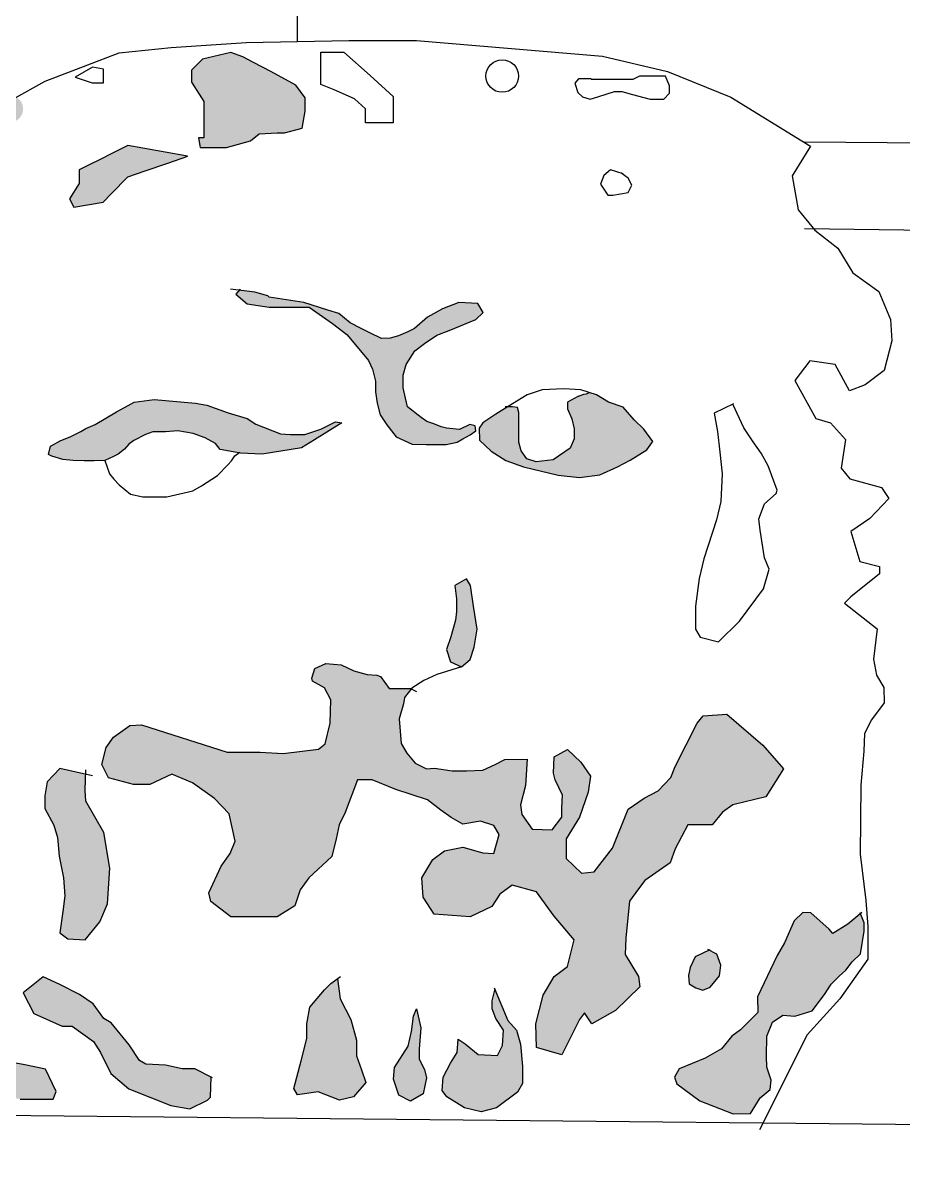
# Model space of a CAD drawing. Header units: inches. Extents: x 155 to 361, y 91 to 381.
# Drawn here: x 174.941 to 176.414, y 306.766 to 308.702 of the extents above; entities that cross this region are included whole.
import ezdxf

# ---------------------------------------------------------------- set-up
doc = ezdxf.new("R2010")
doc.units = ezdxf.units.IN
doc.header["$MEASUREMENT"] = 0
doc.layers.add('çziigi', color=10, linetype='Continuous')

msp = doc.modelspace()

# ---------------------------------------------------------------- hatches: boundary and pattern name
at = {"layer": 'çziigi'}
h = msp.add_hatch(color=256, dxfattribs=at)
h.dxf.hatch_style = 1
h.paths.add_polyline_path([(175.116, 308.4445), (175.0882, 308.4156), (175.0749, 308.4018), (175.026, 308.3935), (175.0183, 308.4073), (175.0349, 308.4334), (175.0349, 308.4563), (175.0502, 308.4639), (175.072, 308.4747), (175.0882, 308.4828), (175.1163, 308.4967), (175.1415, 308.4922), (175.2168, 308.4787), (175.1833, 308.4673), (175.1454, 308.4545)])
h.paths.add_polyline_path([(175.4129, 308.5542), (175.4129, 308.5764), (175.3976, 308.5975), (175.3553, 308.6203), (175.3264, 308.6358), (175.3089, 308.6452), (175.2887, 308.6525), (175.2411, 308.6414), (175.2226, 308.6229), (175.2226, 308.6028), (175.2432, 308.5706), (175.2432, 308.541), (175.2432, 308.5225), (175.2432, 308.5093), (175.2342, 308.5093), (175.2374, 308.4935), (175.2813, 308.4935), (175.3215, 308.5046), (175.3358, 308.5162), (175.3659, 308.5178), (175.3786, 308.5178), (175.4077, 308.5257)])
h.paths.add_polyline_path([(174.9408, 308.5579, 0.273332), (174.9293, 308.5774), (174.9236, 308.5742), (174.8963, 308.5592, 0.014537), (174.8963, 308.5579, 1)])
h.paths.add_polyline_path([(174.9236, 308.5742), (174.9293, 308.5774, 0.551569), (174.8963, 308.5592)])
h = msp.add_hatch(color=256, dxfattribs=at)
h.dxf.hatch_style = 1
h.paths.add_polyline_path([(175.5968, 308.1533), (175.6127, 308.1652), (175.6332, 308.1791), (175.6543, 308.187), (175.6986, 308.2055), (175.7112, 308.2174), (175.7019, 308.2326), (175.6702, 308.2339), (175.6431, 308.2233), (175.618, 308.2095), (175.5962, 308.1903), (175.5849, 308.185), (175.5691, 308.1784), (175.5552, 308.1745), (175.5407, 308.1738), (175.5215, 308.1831), (175.5069, 308.1903), (175.4884, 308.2002), (175.4693, 308.2154), (175.4508, 308.2214), (175.4105, 308.2339), (175.353, 308.2431), (175.3503, 308.2451), (175.3285, 308.2511), (175.3025, 308.2545), (175.2968, 308.2478), (175.3158, 308.2316), (175.353, 308.226), (175.3814, 308.226), (175.4098, 308.226), (175.4197, 308.226), (175.4587, 308.1989), (175.4825, 308.1804), (175.497, 308.1632), (175.5188, 308.1368), (175.5255, 308.1223), (175.5307, 308.1025), (175.5307, 308.0847), (175.5334, 308.0655), (175.5387, 308.0463), (175.5499, 308.0292), (175.5651, 308.0094), (175.5922, 307.9968), (175.6153, 307.9962), (175.649, 307.9962), (175.6676, 308.0001), (175.6768, 308.0061), (175.6894, 308.0127), (175.6986, 308.0193), (175.6973, 308.0279), (175.6887, 308.0298), (175.6715, 308.0213), (175.6497, 308.0239), (175.6405, 308.0259), (175.6286, 308.0312), (175.6167, 308.0351), (175.6074, 308.0417), (175.5843, 308.0596), (175.581, 308.0741), (175.577, 308.0913), (175.577, 308.1124), (175.5823, 308.1302)])
h = msp.add_hatch(color=256, dxfattribs=at)
h.dxf.hatch_style = 1
h.paths.add_polyline_path([(175.284, 308.0496), (175.2486, 308.0623), (175.2295, 308.0655), (175.1603, 308.0719), (175.1268, 308.0671), (175.1165, 308.0619), (175.097, 308.0512), (175.0791, 308.0405), (175.0612, 308.0301), (175.0461, 308.0234), (175.0377, 308.0182), (175.0206, 308.0095), (175.0031, 308.0027), (174.9888, 307.9948), (174.9868, 307.9936), (174.9836, 307.9796), (174.9888, 307.9769), (175.0075, 307.9713), (175.0246, 307.9697), (175.0429, 307.9689), (175.06, 307.9689), (175.0775, 307.9697), (175.0922, 307.9761), (175.0998, 307.9804), (175.1105, 307.9888), (175.1177, 307.9967), (175.126, 308.0031), (175.1455, 308.0134), (175.1579, 308.0178), (175.179, 308.0178), (175.2001, 308.0194), (175.2255, 308.0146), (175.2454, 308.0073), (175.2631, 307.9978), (175.2707, 307.9882), (175.305, 307.9819), (175.3412, 307.98), (175.4071, 307.9906), (175.4288, 308.0041), (175.4744, 308.0326), (175.4638, 308.0341), (175.4392, 308.0222), (175.4125, 308.013), (175.3886, 308.013), (175.3719, 308.0142), (175.3306, 308.0305), (175.3158, 308.0397)])
h = msp.add_hatch(color=256, dxfattribs=at)
h.dxf.hatch_style = 1
h.paths.add_polyline_path([(175.9935, 307.999), (175.9947, 308.0013), (175.98, 308.0219), (175.9635, 308.0378), (175.9452, 308.0589), (175.9205, 308.0671), (175.9005, 308.0795), (175.8886, 308.0833), (175.886, 308.0821), (175.8837, 308.0809), (175.8794, 308.0805), (175.8705, 308.0771), (175.8523, 308.0671), (175.8523, 308.056), (175.8594, 308.0395), (175.8635, 308.0225), (175.8635, 308.006), (175.8564, 307.9901), (175.8282, 307.9707), (175.7994, 307.9672), (175.7841, 307.9725), (175.7747, 307.986), (175.7705, 308.0001), (175.7705, 308.0219), (175.7705, 308.0342), (175.7705, 308.0436), (175.7705, 308.0501), (175.7682, 308.0583), (175.7599, 308.0595), (175.752, 308.0595), (175.7323, 308.0472), (175.7105, 308.0325), (175.7041, 308.0236), (175.7046, 308.0037), (175.7241, 307.9854), (175.7488, 307.9696), (175.7782, 307.959), (175.8364, 307.9449), (175.8723, 307.9414), (175.9064, 307.9455), (175.9358, 307.959), (175.957, 307.9702), (175.9847, 307.9872)])
h = msp.add_hatch(color=256, dxfattribs=at)
h.dxf.hatch_style = 1
h.paths.add_polyline_path([(175.9737, 308.0279), (175.9635, 308.0378), (175.9452, 308.0589), (175.9205, 308.0671), (175.9005, 308.0795), (175.8886, 308.0833), (175.886, 308.0821), (175.8837, 308.0809), (175.8794, 308.0805), (175.8705, 308.0771), (175.8523, 308.0671), (175.8523, 308.056), (175.8594, 308.0395), (175.8635, 308.0225), (175.8635, 308.006), (175.8564, 307.9901), (175.8282, 307.9707), (175.7994, 307.9672), (175.7841, 307.9725), (175.7747, 307.986), (175.7705, 308.0001), (175.7705, 308.0219), (175.7705, 308.0342), (175.7705, 308.0436), (175.7705, 308.0501), (175.7682, 308.0583), (175.7599, 308.0595), (175.752, 308.0595), (175.7323, 308.0472), (175.7105, 308.0325), (175.7041, 308.0236), (175.7046, 308.0037), (175.7241, 307.9854), (175.7488, 307.9696), (175.7782, 307.959), (175.8364, 307.9449), (175.8723, 307.9414), (175.9064, 307.9455), (175.935, 307.9586)])
h = msp.add_hatch(color=256, dxfattribs=at)
h.dxf.hatch_style = 1
h.paths.add_polyline_path([(175.8935, 308.0817), (175.8886, 308.0833), (175.886, 308.0821), (175.8837, 308.0809), (175.8794, 308.0805), (175.8705, 308.0771), (175.8523, 308.0671), (175.8523, 308.056), (175.8594, 308.0395), (175.8635, 308.0225), (175.8635, 308.006), (175.8564, 307.9901), (175.8282, 307.9707), (175.7994, 307.9672), (175.7841, 307.9725), (175.7747, 307.986), (175.7705, 308.0001), (175.7705, 308.0219), (175.7705, 308.0342), (175.7705, 308.0436), (175.7705, 308.0501), (175.7682, 308.0583), (175.7599, 308.0595), (175.752, 308.0595), (175.7323, 308.0472), (175.7105, 308.0325), (175.7041, 308.0236), (175.7046, 308.0037), (175.7241, 307.9854), (175.7488, 307.9696), (175.7782, 307.959), (175.8364, 307.9449), (175.8723, 307.9414), (175.8923, 307.9438)])
h = msp.add_hatch(color=256, dxfattribs=at)
h.dxf.hatch_style = 1
h.paths.add_polyline_path([(175.9452, 308.0589), (175.9205, 308.0671), (175.9005, 308.0795), (175.8935, 308.0817), (175.8928, 307.9982), (175.953, 308.0499)])
h = msp.add_hatch(color=256, dxfattribs=at)
h.dxf.hatch_style = 1
h.paths.add_polyline_path([(175.7008, 307.6874), (175.6946, 307.726), (175.6898, 307.7607), (175.683, 307.7718), (175.6637, 307.7602), (175.6661, 307.738), (175.6661, 307.7168), (175.6647, 307.7023), (175.657, 307.6744), (175.6497, 307.6532), (175.6565, 307.6325), (175.6748, 307.6243), (175.6893, 307.6368), (175.696, 307.657)])
h = msp.add_hatch(color=256, dxfattribs=at)
h.dxf.hatch_style = 1
h.paths.add_polyline_path([(175.5706, 307.5375), (175.5774, 307.5626), (175.5793, 307.5732), (175.5906, 307.5876), (175.5894, 307.5882), (175.5771, 307.5882), (175.5635, 307.5882), (175.5537, 307.5882), (175.5389, 307.6079), (175.5327, 307.6103), (175.5167, 307.6116), (175.4945, 307.6177), (175.4735, 307.6276), (175.4476, 307.6301), (175.4291, 307.6214), (175.4241, 307.6054), (175.4254, 307.6005), (175.4451, 307.5894), (175.4562, 307.5693), (175.455, 307.5299), (175.4464, 307.4954), (175.4353, 307.4868), (175.3761, 307.4794), (175.3378, 307.4818), (175.2823, 307.4818), (175.1392, 307.5274), (175.1195, 307.5262), (175.0923, 307.5065), (175.08, 307.4892), (175.0726, 307.4609), (175.0837, 307.4387), (175.1256, 307.4276), (175.1528, 307.4276), (175.1898, 307.4448), (175.2243, 307.4301), (175.2613, 307.4042), (175.286, 307.3783), (175.2959, 307.3327), (175.2872, 307.3117), (175.2724, 307.2908), (175.2515, 307.2464), (175.2552, 307.2316), (175.2885, 307.2057), (175.3662, 307.2057), (175.3958, 307.2242), (175.4044, 307.2513), (175.4192, 307.271), (175.4575, 307.3068), (175.4649, 307.3364), (175.4698, 307.3598), (175.4797, 307.3807), (175.5007, 307.435), (175.5253, 307.435), (175.5648, 307.419), (175.6179, 307.4017), (175.6401, 307.3844), (175.6573, 307.3721), (175.6771, 307.361), (175.7067, 307.366), (175.7289, 307.3586), (175.7375, 307.3438), (175.7289, 307.3117), (175.7104, 307.313), (175.6771, 307.3228), (175.6462, 307.3166), (175.6265, 307.3019), (175.608, 307.271), (175.6105, 307.239), (175.629, 307.2106), (175.6894, 307.2057), (175.7252, 307.223), (175.7388, 307.2439), (175.7597, 307.2587), (175.8004, 307.2476), (175.83, 307.2069), (175.8633, 307.1675), (175.8522, 307.1231), (175.83, 307.1059), (175.8115, 307.075), (175.7992, 307.027), (175.8004, 306.9875), (175.8424, 306.9752), (175.872, 307.0344), (175.8806, 307.0455), (175.893, 307.027), (175.9324, 307.0492), (175.9731, 307.0886), (175.9707, 307.1059), (175.9485, 307.1428), (175.9497, 307.17), (175.9558, 307.232), (175.9707, 307.2529), (175.9818, 307.2665), (176.0237, 307.2961), (176.0323, 307.3195), (176.0533, 307.3602), (176.094, 307.3602), (176.1113, 307.3811), (176.1286, 307.3934), (176.1841, 307.407), (176.2137, 307.4538), (176.1791, 307.4933), (176.1187, 307.5451), (176.0792, 307.5426), (176.0693, 307.5303), (176.0323, 307.4575), (176.0249, 307.4391), (176.004, 307.4169), (175.9805, 307.4045), (175.9534, 307.386), (175.9275, 307.3207), (175.8966, 307.2813), (175.8757, 307.2788), (175.8498, 307.3035), (175.8498, 307.3367), (175.872, 307.3725), (175.8868, 307.4144), (175.8905, 307.4415), (175.8744, 307.4649), (175.8522, 307.4859), (175.83, 307.4736), (175.8288, 307.4464), (175.8312, 307.4354), (175.8436, 307.4095), (175.8424, 307.3885), (175.8424, 307.3725), (175.8263, 307.3515), (175.793, 307.3528), (175.7757, 307.3774), (175.7733, 307.3934), (175.7819, 307.4255), (175.7844, 307.4699), (175.7472, 307.4694), (175.7308, 307.4607), (175.7105, 307.4515), (175.683, 307.4501), (175.6589, 307.4501), (175.6295, 307.4549), (175.616, 307.4539), (175.5971, 307.4631), (175.5832, 307.48), (175.5735, 307.4963)])
h = msp.add_hatch(color=256, dxfattribs=at)
h.dxf.hatch_style = 1
h.paths.add_polyline_path([(174.8114, 307.4157), (174.7902, 307.4431), (174.7852, 307.4531), (174.7557, 307.4789), (174.7378, 307.4631), (174.7303, 307.4244), (174.7278, 307.4045), (174.7378, 307.3846), (174.754, 307.3696), (174.774, 307.3547), (174.7902, 307.3235), (174.7977, 307.3036), (174.8027, 307.2911), (174.8126, 307.2724), (174.8189, 307.2562), (174.8201, 307.2462), (174.8226, 307.2188), (174.8226, 307.1976), (174.8114, 307.1765), (174.774, 307.169), (174.7515, 307.1715), (174.7229, 307.159), (174.7041, 307.1316), (174.7041, 307.1092), (174.7378, 307.0718), (174.7677, 307.0519), (174.7865, 307.0195), (174.7952, 306.9846), (174.7765, 306.9135), (174.7752, 306.9048), (174.8052, 306.8911), (174.8338, 306.8924), (174.87, 306.9023), (174.8974, 306.911), (174.9199, 306.9036), (174.9361, 306.9011), (174.9598, 306.9011), (174.991, 306.9011), (174.996, 306.9135), (174.9785, 306.9509), (174.9436, 306.9584), (174.9162, 306.9634), (174.8925, 306.9758), (174.8775, 306.9908), (174.8663, 307.012), (174.8476, 307.0543), (174.8476, 307.083), (174.8563, 307.1104), (174.8738, 307.1341), (174.9174, 307.1578), (174.9199, 307.1914), (174.9099, 307.2413), (174.8837, 307.2961), (174.8451, 307.3522), (174.8251, 307.3871)])
h = msp.add_hatch(color=256, dxfattribs=at)
h.dxf.hatch_style = 1
h.paths.add_polyline_path([(175.0758, 307.3472), (175.0458, 307.3995), (175.0446, 307.4182), (175.0456, 307.4445), (175.0022, 307.4543), (174.981, 307.4319), (174.9773, 307.4082), (174.9773, 307.3871), (174.9922, 307.3596), (174.9985, 307.3385), (175.001, 307.3073), (175.0084, 307.2712), (175.0109, 307.2413), (175.0072, 307.2151), (175.0022, 307.179), (175.0159, 307.169), (175.0446, 307.1677), (175.0695, 307.1976), (175.082, 307.2276), (175.0858, 307.2874)])
h = msp.add_hatch(color=256, dxfattribs=at)
h.dxf.hatch_style = 1
h.paths.add_polyline_path([(176.3426, 307.1442), (176.3489, 307.1819), (176.3489, 307.196), (176.3425, 307.2113), (176.3215, 307.1938), (176.2964, 307.1782), (176.2901, 307.1852), (176.2595, 307.2126), (176.2462, 307.2134), (176.2313, 307.1993), (176.2156, 307.1625), (176.2031, 307.1413), (176.1701, 307.0723), (176.1709, 307.0457), (176.1419, 307.0167), (176.127, 307.0065), (176.1098, 306.9853), (176.0823, 306.9697), (176.0392, 306.9517), (176.0314, 306.9376), (176.0353, 306.9266), (176.0737, 306.8982), (176.1294, 306.8762), (176.1584, 306.877), (176.1748, 306.9029), (176.1913, 306.917), (176.1929, 306.9326), (176.1858, 306.9546), (176.185, 306.9726), (176.1858, 307.0063), (176.1952, 307.0298), (176.2125, 307.0415), (176.2329, 307.04), (176.2619, 307.0486), (176.2823, 307.076), (176.2932, 307.0932), (176.3066, 307.1065), (176.3183, 307.1167), (176.3285, 307.1308)])
h = msp.add_hatch(color=256, dxfattribs=at)
h.dxf.hatch_style = 1
h.paths.add_polyline_path([(175.076, 307.0361), (175.058, 307.0606), (175.0351, 307.0762), (175.0023, 307.0925), (174.9745, 307.1056), (174.9409, 307.0786), (174.9589, 307.0443), (175.0064, 307.023), (175.0228, 307.023), (175.0588, 306.9976), (175.0703, 306.9788), (175.0875, 306.9436), (175.1178, 306.9183), (175.1882, 306.8904), (175.2201, 306.8847), (175.2496, 306.8994), (175.2545, 306.9044), (175.2557, 306.9374), (175.2283, 306.9518), (175.207, 306.9518), (175.1792, 306.9575), (175.1464, 306.9592), (175.1358, 306.9657), (175.1186, 306.9919), (175.0883, 307.0287)])
h.paths.add_polyline_path([(175.499, 306.9994), (175.4892, 307.0343), (175.4713, 307.0685), (175.4672, 307.1025), (175.4558, 307.0946), (175.4452, 307.084), (175.4208, 307.0547), (175.4159, 307.027), (175.4159, 307.0026), (175.4061, 306.9652), (175.3939, 306.9188), (175.4004, 306.9082), (175.4346, 306.9131), (175.4705, 306.8993), (175.4941, 306.905), (175.5144, 306.9286), (175.5071, 306.9497), (175.499, 306.9733)])
h.paths.add_polyline_path([(175.7767, 306.9554), (175.7734, 306.9928), (175.7669, 307.0164), (175.7522, 307.0327), (175.7307, 307.0842), (175.7262, 307.0653), (175.7262, 307.0522), (175.7319, 307.036), (175.7449, 307.0164), (175.7433, 306.9904), (175.7351, 306.9741), (175.7026, 306.9758), (175.6806, 306.9937), (175.6692, 307.001), (175.6675, 306.979), (175.6561, 306.9611), (175.6439, 306.9375), (175.6423, 306.9155), (175.6504, 306.905), (175.6798, 306.8862), (175.7074, 306.8797), (175.7335, 306.8862), (175.7685, 306.9123), (175.7767, 306.9269)])
h.paths.add_polyline_path([(176.109, 307.125), (176.1019, 307.1433), (176.0891, 307.1504), (176.0658, 307.1392), (176.0572, 307.121), (176.0547, 307.1078), (176.0557, 307.0936), (176.0669, 307.087), (176.0785, 307.0834), (176.0912, 307.0885), (176.1065, 307.1073)])
h = msp.add_hatch(color=256, dxfattribs=at)
h.dxf.hatch_style = 1
h.paths.add_polyline_path([(175.6162, 306.9367), (175.613, 306.9505), (175.604, 306.9676), (175.604, 306.9847), (175.6065, 307.0205), (175.5991, 307.0522), (175.5943, 307.04), (175.591, 307.014), (175.5853, 306.9896), (175.5625, 306.9538), (175.5609, 306.9343), (175.5698, 306.9074), (175.5894, 306.8976), (175.6105, 306.9098)])

# ---------------------------------------------------------------- linework, layer by layer
for p, q in [((175.4002, 308.6709), (175.4002, 309.7125)), ((175.1884, 308.6609), (175.3144, 308.6691)), ((175.3144, 308.6691), (175.4861, 308.6727)), ((175.4861, 308.6727), (175.5993, 308.6727)), ((175.5993, 308.6727), (175.9109, 308.6463)), ((174.9775, 308.6043), (175.1016, 308.6518)), ((175.1016, 308.6518), (175.1884, 308.6609)), ((175.2887, 308.6525), (175.2411, 308.6414)), ((175.3089, 308.6452), (175.2887, 308.6525)), ((175.4394, 308.6378), (175.4394, 308.6532)), ((175.4394, 308.6532), (175.4778, 308.6532)), ((175.4778, 308.6532), (175.5216, 308.6137)), ((175.2411, 308.6414), (175.2226, 308.6229)), ((175.3264, 308.6358), (175.3089, 308.6452)), ((175.3553, 308.6203), (175.3264, 308.6358)), ((175.4394, 308.599), (175.4394, 308.6378)), ((175.9109, 308.6463), (176.0196, 308.6207)), ((175.057, 308.6277), (175.028, 308.6113)), ((175.028, 308.6113), (175.0565, 308.6018)), ((175.0755, 308.6245), (175.057, 308.6277)), ((175.0755, 308.6018), (175.0755, 308.6245)), ((175.2226, 308.6229), (175.2226, 308.6028)), ((175.3976, 308.5975), (175.3553, 308.6203)), ((175.5216, 308.6137), (175.5603, 308.5789)), ((175.9726, 308.6129), (175.9615, 308.6073)), ((175.9879, 308.6129), (175.9726, 308.6129)), ((176.0025, 308.6129), (175.9879, 308.6129)), ((176.016, 308.6129), (176.0025, 308.6129)), ((176.0227, 308.5968), (176.016, 308.6129)), ((176.0196, 308.6207), (176.1255, 308.5779)), ((174.9236, 308.5742), (174.9775, 308.6043)), ((175.0565, 308.6018), (175.0755, 308.6018)), ((175.0755, 308.6018), (175.0755, 308.6018)), ((175.2226, 308.6028), (175.2432, 308.5706)), ((175.4129, 308.5764), (175.3976, 308.5975)), ((175.4614, 308.5897), (175.4394, 308.599)), ((175.4958, 308.5751), (175.4614, 308.5897)), ((175.8707, 308.6081), (175.8642, 308.6008)), ((175.8642, 308.6008), (175.8692, 308.5852)), ((175.8917, 308.6084), (175.8707, 308.6081)), ((175.9057, 308.6073), (175.8917, 308.6073)), ((175.9228, 308.6073), (175.9057, 308.6073)), ((175.9456, 308.6073), (175.9228, 308.6073)), ((175.9615, 308.6073), (175.9456, 308.6073)), ((176.0227, 308.5845), (176.0227, 308.5968)), ((175.2432, 308.5706), (175.2432, 308.541)), ((175.4129, 308.5542), (175.4129, 308.5764)), ((175.5139, 308.5579), (175.4958, 308.5751)), ((175.5603, 308.5789), (175.5603, 308.5536)), ((175.8692, 308.5852), (175.8771, 308.5783)), ((175.8771, 308.5783), (175.8902, 308.574)), ((175.8902, 308.574), (175.9031, 308.5781)), ((175.9031, 308.5781), (175.9186, 308.583)), ((175.9186, 308.583), (175.9309, 308.5869)), ((175.9309, 308.5869), (175.943, 308.5869)), ((175.943, 308.5869), (175.9611, 308.5822)), ((175.9611, 308.5822), (175.9798, 308.5773)), ((175.9798, 308.5773), (175.9907, 308.5744)), ((175.9907, 308.5744), (176.0132, 308.5744)), ((176.0132, 308.5744), (176.0227, 308.5845)), ((176.1255, 308.5779), (176.2589, 308.4957)), ((175.4077, 308.5257), (175.4129, 308.5542)), ((175.5139, 308.5347), (175.5139, 308.5579)), ((175.5603, 308.5536), (175.5603, 308.5347)), ((175.2432, 308.541), (175.2432, 308.5225)), ((175.544, 308.5347), (175.5139, 308.5347)), ((175.5603, 308.5347), (175.544, 308.5347)), ((175.2432, 308.5225), (175.2432, 308.5093)), ((175.3215, 308.5046), (175.3358, 308.5162)), ((175.3358, 308.5162), (175.3659, 308.5178)), ((175.3358, 308.5162), (175.3358, 308.5162)), ((175.3659, 308.5178), (175.3786, 308.5178)), ((175.3786, 308.5178), (175.4077, 308.5257)), ((175.1163, 308.4967), (175.0882, 308.4828)), ((175.1415, 308.4922), (175.1163, 308.4967)), ((175.2432, 308.5093), (175.2342, 308.5093)), ((175.2342, 308.5093), (175.2374, 308.4935)), ((175.2374, 308.4935), (175.2813, 308.4935)), ((175.2813, 308.4935), (175.3215, 308.5046)), ((175.2813, 308.4935), (175.2813, 308.4935)), ((176.2589, 308.4957), (176.2281, 308.4458)), ((182.9596, 308.4472), (176.2482, 308.5022)), ((175.072, 308.4747), (175.0502, 308.4639)), ((175.0882, 308.4828), (175.072, 308.4747)), ((175.2159, 308.4789), (175.1415, 308.4922)), ((175.1833, 308.4673), (175.2168, 308.4787)), ((175.0502, 308.4639), (175.0349, 308.4563)), ((175.0349, 308.4563), (175.0349, 308.4334)), ((175.116, 308.4445), (175.1454, 308.4545)), ((175.1454, 308.4545), (175.1833, 308.4673)), ((175.9241, 308.456), (175.913, 308.4468)), ((175.9453, 308.4496), (175.9241, 308.456)), ((175.0882, 308.4156), (175.116, 308.4445)), ((175.913, 308.4468), (175.9075, 308.4321)), ((175.9536, 308.4422), (175.9414, 308.4512)), ((175.96, 308.4303), (175.9536, 308.4422)), ((176.2281, 308.4458), (176.2383, 308.389)), ((175.0349, 308.4334), (175.0183, 308.4073)), ((175.0749, 308.4018), (175.0882, 308.4156)), ((175.9075, 308.4321), (175.9195, 308.4137)), ((175.9278, 308.4137), (175.9536, 308.4183)), ((175.9536, 308.4183), (175.96, 308.4303)), ((175.0183, 308.4073), (175.026, 308.3935)), ((175.026, 308.3935), (175.0749, 308.4018)), ((175.9195, 308.4137), (175.9278, 308.4137)), ((176.2383, 308.389), (176.2664, 308.3551)), ((176.2489, 308.3576), (183.045, 308.2687)), ((176.2664, 308.3551), (176.3048, 308.3248)), ((176.3048, 308.3248), (176.3299, 308.2835)), ((176.3299, 308.2835), (176.3735, 308.2525)), ((175.3285, 308.2511), (175.2882, 308.2564)), ((175.304, 308.2564), (175.2968, 308.2478)), ((175.2968, 308.2478), (175.2968, 308.2478)), ((175.2968, 308.2478), (175.3158, 308.2316)), ((175.3503, 308.2451), (175.3285, 308.2511)), ((175.353, 308.2431), (175.3503, 308.2451)), ((175.4105, 308.2339), (175.353, 308.2431)), ((176.3735, 308.2525), (176.3927, 308.2053)), ((175.3158, 308.2316), (175.353, 308.226)), ((175.353, 308.226), (175.353, 308.226)), ((175.353, 308.226), (175.3814, 308.226)), ((175.3814, 308.226), (175.4098, 308.226)), ((175.4098, 308.226), (175.4197, 308.226)), ((175.4508, 308.2214), (175.4105, 308.2339)), ((175.4197, 308.226), (175.4587, 308.1989)), ((175.6431, 308.2233), (175.618, 308.2095)), ((175.6702, 308.2339), (175.6431, 308.2233)), ((175.7019, 308.2326), (175.6702, 308.2339)), ((175.7112, 308.2174), (175.7019, 308.2326)), ((175.4693, 308.2154), (175.4508, 308.2214)), ((175.4884, 308.2002), (175.4693, 308.2154)), ((175.618, 308.2095), (175.5962, 308.1903)), ((175.6543, 308.187), (175.6986, 308.2055)), ((175.6986, 308.2055), (175.7112, 308.2174)), ((176.3927, 308.2053), (176.3949, 308.1698)), ((175.4587, 308.1989), (175.4825, 308.1804)), ((175.5069, 308.1903), (175.4884, 308.2002)), ((175.5215, 308.1831), (175.5069, 308.1903)), ((175.5407, 308.1738), (175.5215, 308.1831)), ((175.5849, 308.185), (175.5691, 308.1784)), ((175.5962, 308.1903), (175.5849, 308.185)), ((175.6332, 308.1791), (175.6543, 308.187)), ((175.4825, 308.1804), (175.497, 308.1632)), ((175.5552, 308.1745), (175.5407, 308.1738)), ((175.5691, 308.1784), (175.5552, 308.1745)), ((175.5968, 308.1533), (175.6127, 308.1652)), ((175.6127, 308.1652), (175.6332, 308.1791)), ((176.3949, 308.1698), (176.3824, 308.1204)), ((175.497, 308.1632), (175.5188, 308.1368)), ((175.5823, 308.1302), (175.5968, 308.1533)), ((175.5188, 308.1368), (175.5255, 308.1223)), ((175.577, 308.1124), (175.5823, 308.1302)), ((176.2575, 308.1366), (176.2324, 308.1034)), ((176.3004, 308.13), (176.2575, 308.1366)), ((176.324, 308.0864), (176.3004, 308.13)), ((175.5255, 308.1223), (175.5307, 308.1025)), ((175.577, 308.0913), (175.577, 308.1124)), ((176.3824, 308.1204), (176.3506, 308.096)), ((175.5307, 308.1025), (175.5307, 308.0847)), ((175.581, 308.0741), (175.577, 308.0913)), ((175.8099, 308.0877), (175.7847, 308.0795)), ((175.8458, 308.0895), (175.8099, 308.0877)), ((175.8747, 308.0877), (175.8458, 308.0895)), ((175.9005, 308.0795), (175.8747, 308.0877)), ((176.2324, 308.1034), (176.2679, 308.0399)), ((176.3506, 308.096), (176.324, 308.0864)), ((175.1165, 308.0619), (175.1268, 308.0671)), ((175.1268, 308.0671), (175.1603, 308.0719)), ((175.1603, 308.0719), (175.2295, 308.0655)), ((175.5307, 308.0847), (175.5334, 308.0655)), ((175.5843, 308.0596), (175.581, 308.0741)), ((175.7847, 308.0795), (175.7529, 308.0601)), ((175.8705, 308.0771), (175.8523, 308.0671)), ((175.8523, 308.0671), (175.8523, 308.056)), ((175.8705, 308.0771), (175.8794, 308.0805)), ((175.8794, 308.0805), (175.8837, 308.0809)), ((175.8837, 308.0809), (175.886, 308.0821)), ((175.886, 308.0821), (175.8891, 308.0835)), ((175.9205, 308.0671), (175.9005, 308.0795)), ((175.9452, 308.0589), (175.9205, 308.0671)), ((175.0791, 308.0405), (175.097, 308.0512)), ((175.097, 308.0512), (175.1165, 308.0619)), ((175.2295, 308.0655), (175.2486, 308.0623)), ((175.2486, 308.0623), (175.284, 308.0496)), ((175.284, 308.0496), (175.3158, 308.0397)), ((175.5334, 308.0655), (175.5387, 308.0463)), ((175.6074, 308.0417), (175.5843, 308.0596)), ((175.7529, 308.0601), (175.7323, 308.0472)), ((175.7599, 308.0595), (175.7476, 308.0595)), ((175.7682, 308.0583), (175.7599, 308.0595)), ((175.7705, 308.0501), (175.7682, 308.0583)), ((175.7705, 308.0436), (175.7705, 308.0501)), ((175.8523, 308.056), (175.8594, 308.0395)), ((175.9635, 308.0378), (175.9452, 308.0589)), ((176.1301, 308.0645), (176.0974, 308.0491)), ((176.0974, 308.0491), (176.1032, 308.0183)), ((176.1475, 308.0241), (176.1288, 308.0639)), ((175.0461, 308.0234), (175.0612, 308.0301)), ((175.0612, 308.0301), (175.0791, 308.0405)), ((175.3158, 308.0397), (175.3306, 308.0305)), ((175.3306, 308.0305), (175.3719, 308.0142)), ((175.4744, 308.0326), (175.4288, 308.0041)), ((175.4392, 308.0222), (175.4638, 308.0341)), ((175.4638, 308.0341), (175.4744, 308.0326)), ((175.5387, 308.0463), (175.5499, 308.0292)), ((175.5499, 308.0292), (175.5651, 308.0094)), ((175.6167, 308.0351), (175.6074, 308.0417)), ((175.6286, 308.0312), (175.6167, 308.0351)), ((175.6405, 308.0259), (175.6286, 308.0312)), ((175.6887, 308.0298), (175.6715, 308.0213)), ((175.6973, 308.0279), (175.6887, 308.0298)), ((175.7105, 308.0325), (175.7041, 308.0236)), ((175.7323, 308.0472), (175.7105, 308.0325)), ((175.7705, 308.0342), (175.7705, 308.0436)), ((175.7705, 308.0219), (175.7705, 308.0342)), ((175.8594, 308.0395), (175.8635, 308.0225)), ((175.98, 308.0219), (175.9635, 308.0378)), ((176.2679, 308.0399), (176.2923, 308.0326)), ((176.2923, 308.0326), (176.3174, 308.0049)), ((175.0031, 308.0027), (175.0206, 308.0095)), ((175.0206, 308.0095), (175.0377, 308.0182)), ((175.0377, 308.0182), (175.0461, 308.0234)), ((175.1455, 308.0134), (175.126, 308.0031)), ((175.1579, 308.0178), (175.1455, 308.0134)), ((175.179, 308.0178), (175.1579, 308.0178)), ((175.2001, 308.0194), (175.179, 308.0178)), ((175.2255, 308.0146), (175.2001, 308.0194)), ((175.2454, 308.0073), (175.2255, 308.0146)), ((175.3719, 308.0142), (175.3886, 308.013)), ((175.3886, 308.013), (175.4125, 308.013)), ((175.4125, 308.013), (175.4392, 308.0222)), ((175.5651, 308.0094), (175.5922, 307.9968)), ((175.6497, 308.0239), (175.6405, 308.0259)), ((175.6715, 308.0213), (175.6497, 308.0239)), ((175.6768, 308.0061), (175.6894, 308.0127)), ((175.6894, 308.0127), (175.6986, 308.0193)), ((175.6986, 308.0193), (175.6973, 308.0279)), ((175.7041, 308.0236), (175.7046, 308.0037)), ((175.7705, 308.0001), (175.7705, 308.0219)), ((175.8635, 308.0225), (175.8635, 308.006)), ((175.9947, 308.0013), (175.98, 308.0219)), ((176.1032, 308.0183), (176.107, 307.9837)), ((176.1629, 308.001), (176.1475, 308.0241)), ((174.9836, 307.9796), (174.9868, 307.9936)), ((174.9868, 307.9936), (174.9888, 307.9948)), ((174.9888, 307.9948), (175.0031, 308.0027)), ((175.1177, 307.9967), (175.1105, 307.9888)), ((175.126, 308.0031), (175.1177, 307.9967)), ((175.2631, 307.9978), (175.2454, 308.0073)), ((175.2707, 307.9882), (175.2631, 307.9978)), ((175.4071, 307.9906), (175.3412, 307.98)), ((175.4288, 308.0041), (175.4071, 307.9906)), ((175.5922, 307.9968), (175.6153, 307.9962)), ((175.6153, 307.9962), (175.649, 307.9962)), ((175.649, 307.9962), (175.6676, 308.0001)), ((175.6676, 308.0001), (175.6768, 308.0061)), ((175.7046, 308.0037), (175.7241, 307.9854)), ((175.7747, 307.986), (175.7705, 308.0001)), ((175.8564, 307.9901), (175.8282, 307.9707)), ((175.8635, 308.006), (175.8564, 307.9901)), ((175.9847, 307.9872), (175.9935, 307.999)), ((175.9935, 307.999), (175.9947, 308.0013)), ((176.1764, 307.9818), (176.1629, 308.001)), ((176.3174, 308.0049), (176.31, 307.9569)), ((174.9888, 307.9769), (174.9836, 307.9796)), ((175.0075, 307.9713), (174.9888, 307.9769)), ((175.0246, 307.9697), (175.0075, 307.9713)), ((175.0922, 307.9761), (175.0775, 307.9697)), ((175.0998, 307.9804), (175.0922, 307.9761)), ((175.1105, 307.9888), (175.0998, 307.9804)), ((175.305, 307.9819), (175.2707, 307.9882)), ((175.2894, 307.9693), (175.2953, 307.9772)), ((175.2953, 307.9772), (175.3034, 307.9838)), ((175.3412, 307.98), (175.305, 307.9819)), ((175.7241, 307.9854), (175.7488, 307.9696)), ((175.7841, 307.9725), (175.7747, 307.986)), ((175.7994, 307.9672), (175.7841, 307.9725)), ((175.8282, 307.9707), (175.7994, 307.9672)), ((175.9358, 307.959), (175.957, 307.9702)), ((175.957, 307.9702), (175.9847, 307.9872)), ((176.107, 307.9837), (176.1109, 307.9471)), ((176.1879, 307.9606), (176.1764, 307.9818)), ((175.0429, 307.9689), (175.0246, 307.9697)), ((175.06, 307.9689), (175.0429, 307.9689)), ((175.0775, 307.9697), (175.06, 307.9689)), ((175.0775, 307.9697), (175.0852, 307.9471)), ((175.2662, 307.9446), (175.2838, 307.9624)), ((175.2838, 307.9624), (175.2894, 307.9693)), ((175.7488, 307.9696), (175.7782, 307.959)), ((175.7782, 307.959), (175.8364, 307.9449)), ((175.9064, 307.9455), (175.9358, 307.959)), ((176.2033, 307.9202), (176.1879, 307.9606)), ((176.31, 307.9569), (176.3248, 307.9392)), ((175.0852, 307.9471), (175.0928, 307.9385)), ((175.0928, 307.9385), (175.1018, 307.9288)), ((175.2397, 307.927), (175.2662, 307.9446)), ((175.8364, 307.9449), (175.8723, 307.9414)), ((175.8723, 307.9414), (175.9064, 307.9455)), ((176.1109, 307.9471), (176.109, 307.901)), ((176.3248, 307.9392), (176.3779, 307.9245)), ((175.1018, 307.9288), (175.1206, 307.9135)), ((175.1206, 307.9135), (175.141, 307.9087)), ((175.1816, 307.9089), (175.2249, 307.9189)), ((175.2249, 307.9189), (175.2397, 307.927)), ((176.1821, 307.8971), (176.2014, 307.9144)), ((176.2014, 307.9144), (176.2033, 307.9202)), ((176.3779, 307.9245), (176.3898, 307.906)), ((175.141, 307.9087), (175.1816, 307.9089)), ((176.109, 307.901), (176.1013, 307.8702)), ((176.1725, 307.8721), (176.1821, 307.8971)), ((176.3898, 307.906), (176.358, 307.8728)), ((176.1013, 307.8702), (176.0801, 307.8048)), ((176.1744, 307.8529), (176.1725, 307.8721)), ((176.358, 307.8728), (176.3262, 307.8506)), ((176.1821, 307.8067), (176.1744, 307.8529)), ((176.3262, 307.8506), (176.3417, 307.8005)), ((176.0801, 307.8048), (176.0724, 307.7721)), ((176.1898, 307.7875), (176.1821, 307.8067)), ((176.3417, 307.8005), (176.3742, 307.7923)), ((176.1802, 307.7548), (176.1898, 307.7875)), ((176.3742, 307.7798), (176.3262, 307.7414)), ((176.3742, 307.7923), (176.3742, 307.7798)), ((175.6828, 307.7717), (175.6637, 307.7602)), ((175.6637, 307.7602), (175.6661, 307.738)), ((175.6898, 307.7607), (175.683, 307.7718)), ((175.6946, 307.726), (175.6898, 307.7607)), ((176.0724, 307.7721), (176.0666, 307.7259)), ((175.6661, 307.738), (175.6661, 307.7168)), ((176.1398, 307.7009), (176.1802, 307.7548)), ((176.3262, 307.7414), (176.3159, 307.7311)), ((175.7008, 307.6874), (175.6946, 307.726)), ((176.0666, 307.7259), (176.0666, 307.6874)), ((176.3159, 307.7311), (176.3705, 307.6879)), ((175.6647, 307.7023), (175.657, 307.6744)), ((175.6661, 307.7168), (175.6647, 307.7023)), ((176.1051, 307.6663), (176.1398, 307.7009)), ((175.696, 307.657), (175.7008, 307.6874)), ((176.0666, 307.6874), (176.0743, 307.674)), ((176.3705, 307.6879), (176.3646, 307.6369)), ((175.657, 307.6744), (175.6497, 307.6532)), ((176.0743, 307.674), (176.1051, 307.6663)), ((175.6497, 307.6532), (175.6565, 307.6325)), ((175.6893, 307.6368), (175.696, 307.657)), ((175.4241, 307.6054), (175.4291, 307.6214)), ((175.4291, 307.6214), (175.4476, 307.6301)), ((175.4476, 307.6301), (175.4735, 307.6276)), ((175.4735, 307.6276), (175.4945, 307.6177)), ((175.6748, 307.6243), (175.6333, 307.6113)), ((175.6565, 307.6325), (175.6748, 307.6243)), ((175.6748, 307.6243), (175.6893, 307.6368)), ((176.3646, 307.6369), (176.3691, 307.6104)), ((175.4254, 307.6005), (175.4241, 307.6054)), ((175.4945, 307.6177), (175.5167, 307.6116)), ((175.5167, 307.6116), (175.5327, 307.6103)), ((175.5327, 307.6103), (175.5389, 307.6079)), ((175.5389, 307.6079), (175.5537, 307.5882)), ((175.6333, 307.6113), (175.6116, 307.6016)), ((176.3691, 307.6104), (176.3816, 307.5897)), ((175.4451, 307.5894), (175.4254, 307.6005)), ((175.4562, 307.5693), (175.4451, 307.5894)), ((175.5537, 307.5882), (175.5635, 307.5882)), ((175.5635, 307.5882), (175.5771, 307.5882)), ((175.5771, 307.5882), (175.5894, 307.5882)), ((175.5914, 307.5886), (175.5793, 307.5732)), ((175.5894, 307.5882), (175.5993, 307.5832)), ((175.6116, 307.6016), (175.5914, 307.5886)), ((176.3816, 307.5897), (176.3824, 307.5639)), ((175.455, 307.5299), (175.4562, 307.5693)), ((175.5793, 307.5732), (175.5774, 307.5626)), ((176.3824, 307.5639), (176.3609, 307.5358)), ((175.5774, 307.5626), (175.5706, 307.5375)), ((176.0792, 307.5426), (176.1187, 307.5451)), ((176.1187, 307.5451), (176.1791, 307.4933)), ((175.0923, 307.5065), (175.1195, 307.5262)), ((175.1195, 307.5262), (175.1392, 307.5274)), ((175.1392, 307.5274), (175.2823, 307.4818)), ((175.4464, 307.4954), (175.455, 307.5299)), ((175.5706, 307.5375), (175.5735, 307.4963)), ((176.0323, 307.4575), (176.0693, 307.5303)), ((176.0693, 307.5303), (176.0792, 307.5426)), ((176.3609, 307.5358), (176.3491, 307.5127)), ((175.08, 307.4892), (175.0923, 307.5065)), ((176.3491, 307.5127), (176.3484, 307.4832)), ((175.0726, 307.4609), (175.08, 307.4892)), ((175.3761, 307.4794), (175.4353, 307.4868)), ((175.4353, 307.4868), (175.4464, 307.4954)), ((175.5735, 307.4963), (175.5832, 307.48)), ((175.83, 307.4736), (175.8522, 307.4859)), ((175.8522, 307.4859), (175.8744, 307.4649)), ((176.1791, 307.4933), (176.2137, 307.4538)), ((175.2823, 307.4818), (175.3378, 307.4818)), ((175.3378, 307.4818), (175.3761, 307.4794)), ((175.5832, 307.48), (175.5971, 307.4631)), ((175.7308, 307.4607), (175.7472, 307.4694)), ((175.7472, 307.4694), (175.7844, 307.4699)), ((175.7844, 307.4699), (175.7819, 307.4255)), ((175.8288, 307.4464), (175.83, 307.4736)), ((176.3484, 307.4832), (176.3432, 307.4263)), ((175.0022, 307.4543), (174.981, 307.4319)), ((175.0571, 307.4419), (175.0022, 307.4543)), ((175.0446, 307.4182), (175.0458, 307.4519)), ((175.0837, 307.4387), (175.0726, 307.4609)), ((175.5971, 307.4631), (175.616, 307.4539)), ((175.616, 307.4539), (175.6295, 307.4549)), ((175.6295, 307.4549), (175.6589, 307.4501)), ((175.6589, 307.4501), (175.683, 307.4501)), ((175.683, 307.4501), (175.7105, 307.4515)), ((175.7105, 307.4515), (175.7308, 307.4607)), ((175.8744, 307.4649), (175.8905, 307.4415)), ((176.0249, 307.4391), (176.0323, 307.4575)), ((176.2137, 307.4538), (176.1841, 307.407)), ((174.981, 307.4319), (174.9773, 307.4082)), ((175.1256, 307.4276), (175.0837, 307.4387)), ((175.1898, 307.4448), (175.1528, 307.4276)), ((175.2243, 307.4301), (175.1898, 307.4448)), ((175.2613, 307.4042), (175.2243, 307.4301)), ((175.5007, 307.435), (175.4797, 307.3807)), ((175.5253, 307.435), (175.5007, 307.435)), ((175.5648, 307.419), (175.5253, 307.435)), ((175.8312, 307.4354), (175.8288, 307.4464)), ((175.8436, 307.4095), (175.8312, 307.4354)), ((175.8905, 307.4415), (175.8868, 307.4144)), ((176.004, 307.4169), (176.0249, 307.4391)), ((175.0458, 307.3995), (175.0446, 307.4182)), ((175.1528, 307.4276), (175.1256, 307.4276)), ((175.6179, 307.4017), (175.5648, 307.419)), ((175.7819, 307.4255), (175.7733, 307.3934)), ((175.8424, 307.3885), (175.8436, 307.4095)), ((175.8868, 307.4144), (175.872, 307.3725)), ((175.9805, 307.4045), (176.004, 307.4169)), ((176.3432, 307.4263), (176.3418, 307.3107)), ((174.9773, 307.4082), (174.9773, 307.3871)), ((175.0758, 307.3472), (175.0458, 307.3995)), ((175.286, 307.3783), (175.2613, 307.4042)), ((175.6401, 307.3844), (175.6179, 307.4017)), ((175.7733, 307.3934), (175.7757, 307.3774)), ((175.9534, 307.386), (175.9805, 307.4045)), ((176.1286, 307.3934), (176.1113, 307.3811)), ((176.1841, 307.407), (176.1286, 307.3934)), ((174.9773, 307.3871), (174.9922, 307.3596)), ((175.2959, 307.3327), (175.286, 307.3783)), ((175.4797, 307.3807), (175.4698, 307.3598)), ((175.6573, 307.3721), (175.6401, 307.3844)), ((175.6771, 307.361), (175.6573, 307.3721)), ((175.7757, 307.3774), (175.793, 307.3528)), ((175.8263, 307.3515), (175.8424, 307.3725)), ((175.8424, 307.3725), (175.8424, 307.3885)), ((175.872, 307.3725), (175.8498, 307.3367)), ((175.9275, 307.3207), (175.9534, 307.386)), ((176.1113, 307.3811), (176.094, 307.3602)), ((174.9922, 307.3596), (174.9985, 307.3385)), ((175.4698, 307.3598), (175.4649, 307.3364)), ((175.7067, 307.366), (175.6771, 307.361)), ((175.7289, 307.3586), (175.7067, 307.366)), ((175.7375, 307.3438), (175.7289, 307.3586)), ((175.793, 307.3528), (175.8263, 307.3515)), ((176.0533, 307.3602), (176.0323, 307.3195)), ((176.094, 307.3602), (176.0533, 307.3602)), ((174.9985, 307.3385), (175.001, 307.3073)), ((175.0858, 307.2874), (175.0758, 307.3472)), ((175.2872, 307.3117), (175.2959, 307.3327)), ((175.4649, 307.3364), (175.4575, 307.3068)), ((175.7289, 307.3117), (175.7375, 307.3438)), ((175.8498, 307.3367), (175.8498, 307.3035)), ((175.2724, 307.2908), (175.2872, 307.3117)), ((175.6265, 307.3019), (175.6462, 307.3166)), ((175.6462, 307.3166), (175.6771, 307.3228)), ((175.6771, 307.3228), (175.7104, 307.313)), ((175.7104, 307.313), (175.7289, 307.3117)), ((175.8966, 307.2813), (175.9275, 307.3207)), ((176.0323, 307.3195), (176.0237, 307.2961)), ((175.001, 307.3073), (175.0084, 307.2712)), ((175.4575, 307.3068), (175.4192, 307.271)), ((175.608, 307.271), (175.6265, 307.3019)), ((175.8498, 307.3035), (175.8757, 307.2788)), ((176.0237, 307.2961), (175.9818, 307.2665)), ((176.3418, 307.3107), (176.3513, 307.2333)), ((175.082, 307.2276), (175.0858, 307.2874)), ((175.2515, 307.2464), (175.2724, 307.2908)), ((175.8757, 307.2788), (175.8966, 307.2813)), ((175.0084, 307.2712), (175.0109, 307.2413)), ((175.4192, 307.271), (175.4044, 307.2513)), ((175.6105, 307.239), (175.608, 307.271)), ((175.7597, 307.2587), (175.7388, 307.2439)), ((175.8004, 307.2476), (175.7597, 307.2587)), ((175.9818, 307.2665), (175.9707, 307.2529)), ((175.0109, 307.2413), (175.0072, 307.2151)), ((175.2552, 307.2316), (175.2515, 307.2464)), ((175.4044, 307.2513), (175.3958, 307.2242)), ((175.629, 307.2106), (175.6105, 307.239)), ((175.7388, 307.2439), (175.7252, 307.223)), ((175.83, 307.2069), (175.8004, 307.2476)), ((175.9707, 307.2529), (175.9558, 307.232)), ((175.0072, 307.2151), (175.0022, 307.179)), ((175.0695, 307.1976), (175.082, 307.2276)), ((175.2885, 307.2057), (175.2552, 307.2316)), ((175.3958, 307.2242), (175.3662, 307.2057)), ((175.7252, 307.223), (175.6894, 307.2057)), ((175.9558, 307.232), (175.9497, 307.17)), ((176.3513, 307.2333), (176.3551, 307.1898)), ((175.0446, 307.1677), (175.0695, 307.1976)), ((175.3662, 307.2057), (175.2885, 307.2057)), ((175.6894, 307.2057), (175.629, 307.2106)), ((175.8633, 307.1675), (175.83, 307.2069)), ((176.2313, 307.1993), (176.2156, 307.1625)), ((176.2462, 307.2134), (176.2313, 307.1993)), ((176.2595, 307.2126), (176.2462, 307.2134)), ((176.2901, 307.1852), (176.2595, 307.2126)), ((176.345, 307.2134), (176.3215, 307.1938)), ((176.3489, 307.196), (176.342, 307.2125)), ((176.3489, 307.1819), (176.3489, 307.196)), ((175.0022, 307.179), (175.0159, 307.169)), ((176.2964, 307.1782), (176.2901, 307.1852)), ((176.3215, 307.1938), (176.2964, 307.1782)), ((176.3426, 307.1442), (176.3489, 307.1819)), ((176.3551, 307.1898), (176.3551, 307.1351)), ((175.0159, 307.169), (175.0446, 307.1677)), ((175.8522, 307.1231), (175.8633, 307.1675)), ((175.9497, 307.17), (175.9485, 307.1428)), ((176.2156, 307.1625), (176.2031, 307.1413)), ((175.9485, 307.1428), (175.9707, 307.1059)), ((176.0658, 307.1392), (176.0572, 307.121)), ((176.0902, 307.1509), (176.0658, 307.1392)), ((176.1019, 307.1433), (176.0872, 307.1514)), ((176.109, 307.125), (176.1019, 307.1433)), ((176.2031, 307.1413), (176.1701, 307.0723)), ((176.3285, 307.1308), (176.3426, 307.1442)), ((175.83, 307.1059), (175.8522, 307.1231)), ((176.0572, 307.121), (176.0547, 307.1078)), ((176.1065, 307.1073), (176.109, 307.125)), ((176.3551, 307.1351), (176.3078, 307.069)), ((176.3183, 307.1167), (176.3285, 307.1308)), ((174.9745, 307.1056), (174.9409, 307.0786)), ((175.0023, 307.0925), (174.9745, 307.1056)), ((175.4558, 307.0946), (175.4721, 307.106)), ((175.4672, 307.1027), (175.4713, 307.0685)), ((175.8115, 307.075), (175.83, 307.1059)), ((175.9707, 307.1059), (175.9731, 307.0886)), ((176.0547, 307.1078), (176.0557, 307.0936)), ((176.0912, 307.0885), (176.1065, 307.1073)), ((176.2932, 307.0932), (176.3066, 307.1065)), ((176.3066, 307.1065), (176.3183, 307.1167)), ((175.0351, 307.0762), (175.0023, 307.0925)), ((175.4208, 307.0547), (175.4452, 307.084)), ((175.4452, 307.084), (175.4558, 307.0946)), ((175.7262, 307.0653), (175.7311, 307.0856)), ((175.7294, 307.0872), (175.7522, 307.0327)), ((175.9731, 307.0886), (175.9324, 307.0492)), ((176.0557, 307.0936), (176.0669, 307.087)), ((176.0669, 307.087), (176.0785, 307.0834)), ((176.0785, 307.0834), (176.0912, 307.0885)), ((176.2823, 307.076), (176.2932, 307.0932)), ((174.9409, 307.0786), (174.9589, 307.0443)), ((175.058, 307.0606), (175.0351, 307.0762)), ((175.076, 307.0361), (175.058, 307.0606)), ((175.4713, 307.0685), (175.4892, 307.0343)), ((175.7262, 307.0522), (175.7262, 307.0653)), ((175.7992, 307.027), (175.8115, 307.075)), ((176.1701, 307.0723), (176.1709, 307.0457)), ((176.3078, 307.069), (176.2531, 307.0086)), ((176.2619, 307.0486), (176.2823, 307.076)), ((174.9589, 307.0443), (175.0064, 307.023)), ((175.4159, 307.027), (175.4208, 307.0547)), ((175.5943, 307.04), (175.5991, 307.0522)), ((175.5991, 307.0522), (175.6065, 307.0205)), ((175.7319, 307.036), (175.7262, 307.0522)), ((175.8806, 307.0455), (175.872, 307.0344)), ((175.893, 307.027), (175.8806, 307.0455)), ((175.9324, 307.0492), (175.893, 307.027)), ((176.1709, 307.0457), (176.1419, 307.0167)), ((176.1952, 307.0298), (176.2125, 307.0415)), ((176.2125, 307.0415), (176.2329, 307.04)), ((176.2329, 307.04), (176.2619, 307.0486)), ((175.0064, 307.023), (175.0228, 307.023)), ((175.0228, 307.023), (175.0588, 306.9976)), ((175.0883, 307.0287), (175.076, 307.0361)), ((175.1186, 306.9919), (175.0883, 307.0287)), ((175.4159, 307.0026), (175.4159, 307.027)), ((175.4892, 307.0343), (175.499, 306.9994)), ((175.591, 307.014), (175.5943, 307.04)), ((175.7449, 307.0164), (175.7319, 307.036)), ((175.7522, 307.0327), (175.7669, 307.0164)), ((175.8004, 306.9875), (175.7992, 307.027)), ((175.872, 307.0344), (175.8424, 306.9752)), ((176.1858, 307.0063), (176.1952, 307.0298)), ((175.4061, 306.9652), (175.4159, 307.0026)), ((175.5853, 306.9896), (175.591, 307.014)), ((175.6065, 307.0205), (175.604, 306.9847)), ((175.7433, 306.9904), (175.7449, 307.0164)), ((175.7669, 307.0164), (175.7734, 306.9928)), ((176.127, 307.0065), (176.1098, 306.9853)), ((176.1419, 307.0167), (176.127, 307.0065)), ((176.2531, 307.0086), (176.1736, 306.8496)), ((176.185, 306.9726), (176.1858, 307.0063)), ((175.0588, 306.9976), (175.0703, 306.9788)), ((175.1358, 306.9657), (175.1186, 306.9919)), ((175.499, 306.9994), (175.499, 306.9733)), ((175.5625, 306.9538), (175.5853, 306.9896)), ((175.604, 306.9847), (175.604, 306.9676)), ((175.6675, 306.979), (175.6692, 307.001)), ((175.6692, 307.001), (175.6806, 306.9937)), ((175.6806, 306.9937), (175.7026, 306.9758)), ((175.7351, 306.9741), (175.7433, 306.9904)), ((175.7734, 306.9928), (175.7767, 306.9554)), ((175.8424, 306.9752), (175.8004, 306.9875)), ((176.1098, 306.9853), (176.0823, 306.9697)), ((174.9436, 306.9584), (174.9162, 306.9634)), ((175.0703, 306.9788), (175.0875, 306.9436)), ((175.1464, 306.9592), (175.1358, 306.9657)), ((175.3939, 306.9188), (175.4061, 306.9652)), ((175.499, 306.9733), (175.5071, 306.9497)), ((175.604, 306.9676), (175.613, 306.9505)), ((175.6561, 306.9611), (175.6675, 306.979)), ((175.7026, 306.9758), (175.7351, 306.9741)), ((176.0823, 306.9697), (176.0392, 306.9517)), ((176.1858, 306.9546), (176.185, 306.9726)), ((174.9785, 306.9509), (174.9436, 306.9584)), ((174.996, 306.9135), (174.9785, 306.9509)), ((175.1792, 306.9575), (175.1464, 306.9592)), ((175.207, 306.9518), (175.1792, 306.9575)), ((175.2283, 306.9518), (175.207, 306.9518)), ((175.2578, 306.9363), (175.2283, 306.9518)), ((175.5071, 306.9497), (175.5144, 306.9286)), ((175.5609, 306.9343), (175.5625, 306.9538)), ((175.613, 306.9505), (175.6162, 306.9367)), ((175.6439, 306.9375), (175.6561, 306.9611)), ((175.7767, 306.9554), (175.7767, 306.9269)), ((176.0392, 306.9517), (176.0314, 306.9376)), ((176.1929, 306.9326), (176.1858, 306.9546)), ((175.0875, 306.9436), (175.1178, 306.9183)), ((175.2545, 306.9044), (175.2557, 306.9384)), ((175.5144, 306.9286), (175.4941, 306.905)), ((175.5698, 306.9074), (175.5609, 306.9343)), ((175.6162, 306.9367), (175.6105, 306.9098)), ((175.6423, 306.9155), (175.6439, 306.9375)), ((175.7767, 306.9269), (175.7685, 306.9123)), ((176.0314, 306.9376), (176.0353, 306.9266)), ((176.0353, 306.9266), (176.0737, 306.8982)), ((176.1913, 306.917), (176.1929, 306.9326)), ((174.991, 306.9011), (174.996, 306.9135)), ((175.1178, 306.9183), (175.1882, 306.8904)), ((175.4004, 306.9082), (175.3939, 306.9188)), ((175.4346, 306.9131), (175.4004, 306.9082)), ((175.4705, 306.8993), (175.4346, 306.9131)), ((175.5894, 306.8976), (175.5698, 306.9074)), ((175.6105, 306.9098), (175.5894, 306.8976)), ((175.6504, 306.905), (175.6423, 306.9155)), ((175.7685, 306.9123), (175.7335, 306.8862)), ((176.1748, 306.9029), (176.1913, 306.917)), ((172.8107, 306.8955), (185.5369, 306.7658)), ((174.9361, 306.9011), (174.9598, 306.9011)), ((174.9598, 306.9011), (174.991, 306.9011)), ((175.1882, 306.8904), (175.2201, 306.8847)), ((175.2201, 306.8847), (175.2496, 306.8994)), ((175.2496, 306.8994), (175.2545, 306.9044)), ((175.4941, 306.905), (175.4705, 306.8993)), ((175.6798, 306.8862), (175.6504, 306.905)), ((175.7074, 306.8797), (175.6798, 306.8862)), ((175.7335, 306.8862), (175.7074, 306.8797)), ((176.0737, 306.8982), (176.1294, 306.8762)), ((176.1584, 306.877), (176.1748, 306.9029)), ((176.1294, 306.8762), (176.1584, 306.877))]:
    msp.add_line(p, q, dxfattribs=at)
msp.add_circle((175.7428, 308.613), 0.0272, dxfattribs=at)

doc.saveas('drawing.dxf')
